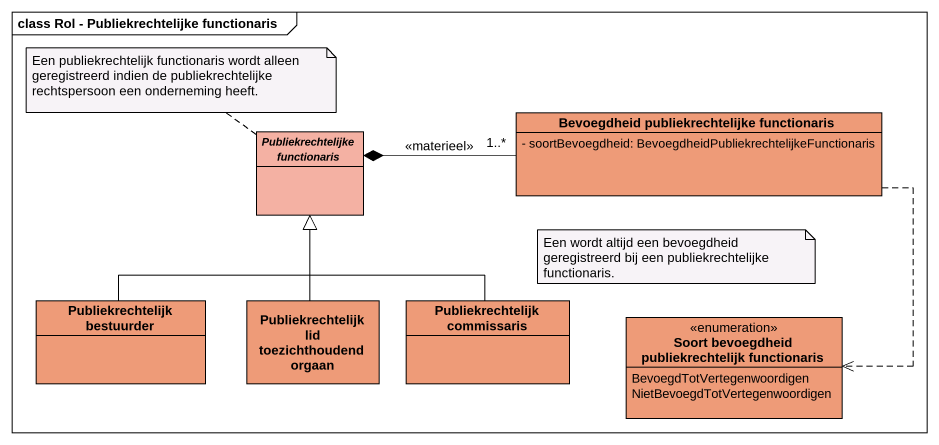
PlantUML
@startuml
mainframe class Rol - Publiekrechtelijke functionaris
hide circle
hide empty members
skinparam classAttributeIconSize 0
class "Bevoegdheid publiekrechtelijke functionaris" as Bevoegdheid #EE9B78 {
  - soortBevoegdheid: BevoegdheidPubliekrechtelijkeFunctionaris
}
abstract class "Publiekrechtelijke functionaris" as Publiekrechtelijke #F4B1A3
class "Publiekrechtelijk bestuurder" as Publiekrechtelijk_bestuurder #EE9B78
class "Publiekrechtelijk lid toezichthoudend orgaan" as Publiekrechtelijk_lid #EE9B78
class "Publiekrechtelijk commissaris" as Publiekrechtelijk #EE9B78
enum "Soort bevoegdheid publiekrechtelijk functionaris" as Soort_bevoegdheid #EE9B78 {
  BevoegdTotVertegenwoordigen
  NietBevoegdTotVertegenwoordigen
}
Bevoegdheid "1..*" -left-* Publiekrechtelijke : <<materieel>>
Bevoegdheid ..> Soort_bevoegdheid
Publiekrechtelijk_bestuurder -up-|> Publiekrechtelijke
Publiekrechtelijk_lid -up-|> Publiekrechtelijke
Publiekrechtelijk -up-|> Publiekrechtelijke
note top of Publiekrechtelijke : Een publiekrechtelijk functionaris wordt alleen geregistreerd indien de publiekrechtelijke rechtspersoon een onderneming heeft.
note as N2
  Een wordt altijd een bevoegdheid geregistreerd bij een publiekrechtelijke functionaris.
end note
@enduml
